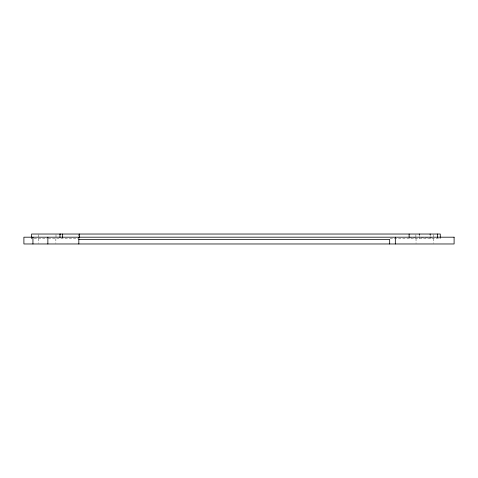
<?xml version="1.0" encoding="UTF-8"?>
<svg xmlns="http://www.w3.org/2000/svg" width="478" height="478" viewBox="0 0 478 478"><rect width="100%" height="100%" fill="white"/><g stroke="black" fill="none" stroke-linecap="round" stroke-linejoin="round"><path stroke-width="0.36" stroke-dasharray="2.39 1.79" d="M440.065 238.211L440.065 238.546L440.065 237.871M415.794 237.871L409.359 237.871L409.359 238.546M421.13 237.871L433.331 237.871M32.426 238.546L31.596 238.546L31.626 237.871M34.183 238.546L47.113 238.546M48.326 238.546L78.028 238.546M390.156 238.546L440.304 238.546M433.522 234.674L433.522 237.255M433.391 238.546L433.391 243.296M430.134 234.029L430.134 236.007M430.134 236.61L430.134 238.546M419.284 234.029L419.284 236.007M419.284 236.61L419.284 238.546M416.033 238.546L416.033 243.296M415.902 234.674L415.902 237.255M78.201 234.029L78.201 235.965M55.998 234.674L55.998 237.255M55.866 238.546L55.866 243.296M38.503 238.546L38.503 243.296M38.371 234.674L38.371 237.255M31.829 237.871L31.829 238.546"/><path stroke-width="0.72" d="M78.834 239.454L389.678 239.454L389.678 243.971M440.286 237.255L440.286 234.029L31.596 234.029L31.596 237.255M437.507 234.029L437.507 237.417M430.134 234.029L430.134 234.59M419.284 234.029L419.284 234.59M409.12 234.029L409.12 237.255M395.324 237.19L395.324 243.971M79.462 234.029L79.462 237.255M78.834 237.19L78.834 243.971M62.654 234.029L62.654 237.417M60.216 234.029L60.216 234.59M59.983 234.029L59.983 237.417M47.866 237.19L47.866 243.971M32.94 237.19L32.94 243.971M454.1 237.19L23.9 237.19L23.9 243.971L454.1 243.971L454.1 237.19"/></g></svg>
